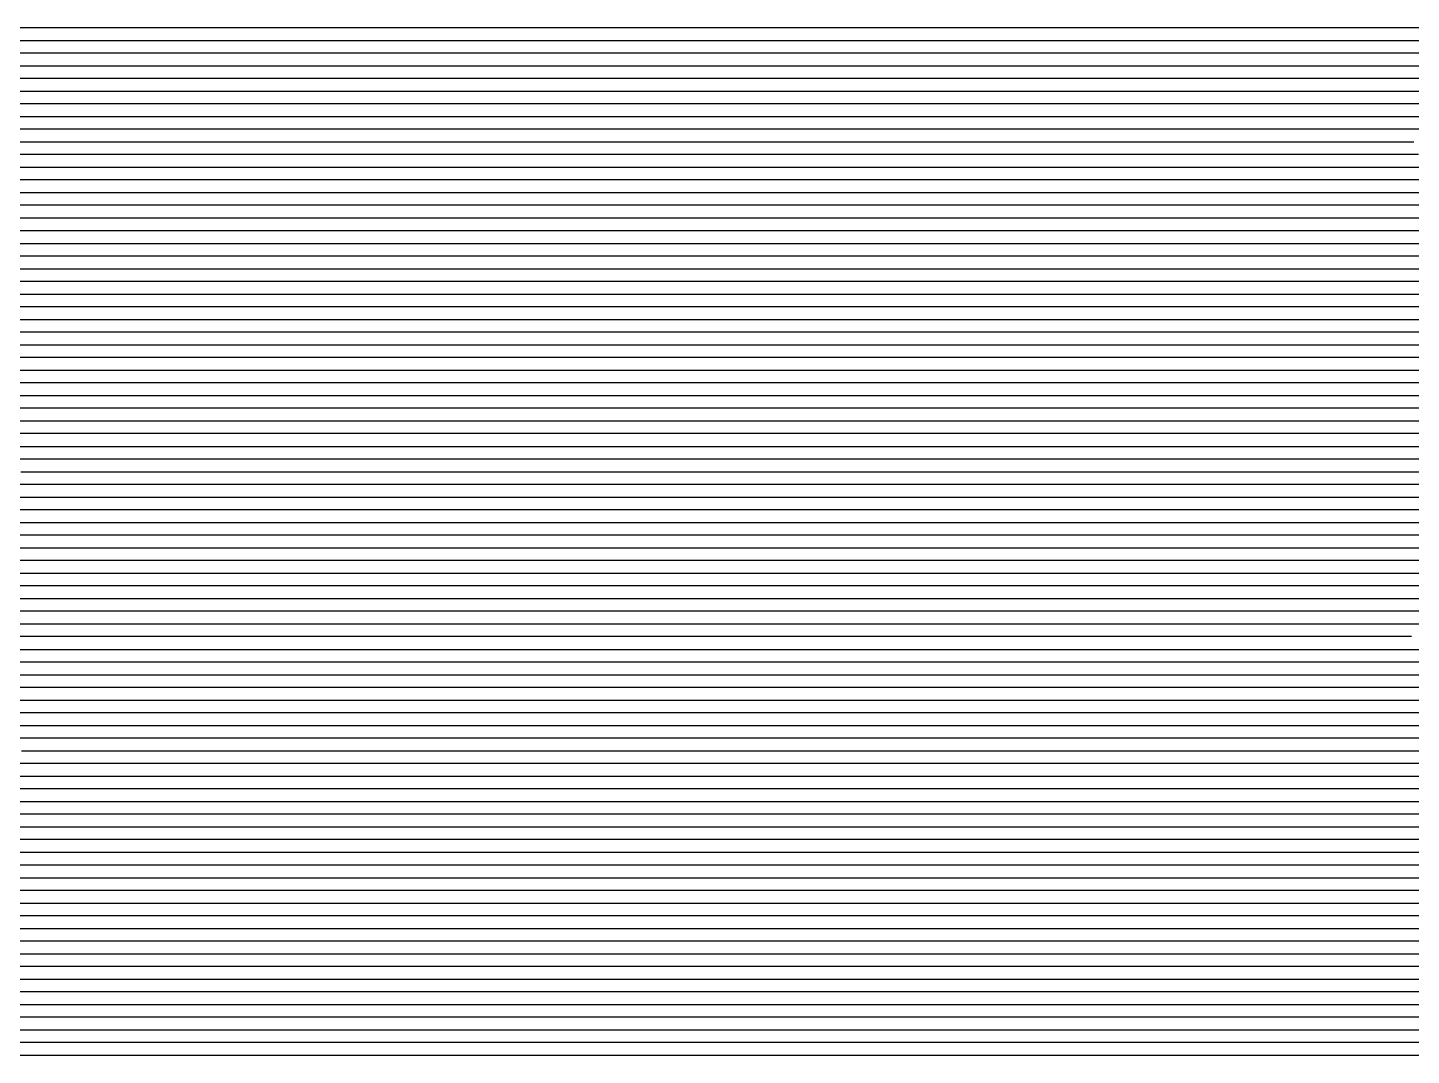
# Model space of a CAD drawing. Header units: metres. Extents: x -6.9 to 6.9, y -7 to 7.
# Drawn here: x -4.05 to -2.959, y 4.32 to 5.13 of the extents above; entities that cross this region are included whole.
import ezdxf

# ---------------------------------------------------------------- set-up
doc = ezdxf.new("R2010")
doc.units = ezdxf.units.M

msp = doc.modelspace()

# ---------------------------------------------------------------- linework, layer by layer
for p, q in [((-3.874236, 5.129597, -1.026578), (-4.446211, 5.129597, -1.117828)), ((-3.792062, 5.129597, -1.013141), (-3.874236, 5.129597, -1.026578)), ((-3.38607, 5.129597, -0.948023), (-3.792062, 5.129597, -1.013141)), ((-3.26884, 5.129597, -0.928724), (-3.38607, 5.129597, -0.948023)), ((-2.988382, 5.129597, -0.883428), (-3.26884, 5.129597, -0.928724)), ((-2.735125, 5.129597, -0.841392), (-2.988382, 5.129597, -0.883428)), ((-4.435039, 5.119597, -1.115599), (-3.867658, 5.119597, -1.025081)), ((-3.867658, 5.119597, -1.025081), (-3.783518, 5.119597, -1.011323)), ((-3.783518, 5.119597, -1.011323), (-3.381243, 5.119597, -0.946802)), ((-3.381243, 5.119597, -0.946802), (-3.26238, 5.119597, -0.927234)), ((-3.26238, 5.119597, -0.927234), (-2.984877, 5.119597, -0.882415)), ((-2.984877, 5.119597, -0.882415), (-2.729, 5.119597, -0.839944)), ((-3.86108, 5.109597, -1.023585), (-4.423867, 5.109597, -1.11337)), ((-3.774973, 5.109597, -1.009505), (-3.86108, 5.109597, -1.023585)), ((-3.376417, 5.109597, -0.94558), (-3.774973, 5.109597, -1.009505)), ((-3.255921, 5.109597, -0.925744), (-3.376417, 5.109597, -0.94558)), ((-2.981373, 5.109597, -0.881402), (-3.255921, 5.109597, -0.925744)), ((-2.722874, 5.109597, -0.838497), (-2.981373, 5.109597, -0.881402)), ((-4.412695, 5.099597, -1.111141), (-3.854501, 5.099597, -1.022089)), ((-3.854501, 5.099597, -1.022089), (-3.766428, 5.099597, -1.007688)), ((-3.766428, 5.099597, -1.007688), (-3.37159, 5.099597, -0.944359)), ((-3.37159, 5.099597, -0.944359), (-3.249461, 5.099597, -0.924254)), ((-3.249461, 5.099597, -0.924254), (-2.977868, 5.099597, -0.880389)), ((-2.977868, 5.099597, -0.880389), (-2.716749, 5.099597, -0.837049)), ((-3.847923, 5.089597, -1.020593), (-4.401523, 5.089597, -1.108912)), ((-3.757883, 5.089597, -1.00587), (-3.847923, 5.089597, -1.020593)), ((-3.366764, 5.089597, -0.943138), (-3.757883, 5.089597, -1.00587)), ((-3.243002, 5.089597, -0.922764), (-3.366764, 5.089597, -0.943138)), ((-2.974363, 5.089597, -0.879376), (-3.243002, 5.089597, -0.922764)), ((-2.710624, 5.089597, -0.835601), (-2.974363, 5.089597, -0.879376)), ((-4.390351, 5.079597, -1.106683), (-3.841344, 5.079597, -1.019097)), ((-3.841344, 5.079597, -1.019097), (-3.749339, 5.079597, -1.004052)), ((-3.749339, 5.079597, -1.004052), (-3.361937, 5.079597, -0.941916)), ((-3.361937, 5.079597, -0.941916), (-3.236543, 5.079597, -0.921273)), ((-3.236543, 5.079597, -0.921273), (-2.970858, 5.079597, -0.878363)), ((-2.970858, 5.079597, -0.878363), (-2.704499, 5.079597, -0.834153)), ((-3.834766, 5.069597, -1.017601), (-4.379178, 5.069597, -1.104454)), ((-3.740794, 5.069597, -1.002235), (-3.834766, 5.069597, -1.017601)), ((-3.357111, 5.069597, -0.940695), (-3.740794, 5.069597, -1.002235)), ((-3.230083, 5.069597, -0.919783), (-3.357111, 5.069597, -0.940695)), ((-2.967354, 5.069597, -0.87735), (-3.230083, 5.069597, -0.919783)), ((-2.698374, 5.069597, -0.832705), (-2.967354, 5.069597, -0.87735)), ((-4.368006, 5.059597, -1.102225), (-3.828188, 5.059597, -1.016104)), ((-3.828188, 5.059597, -1.016104), (-3.732249, 5.059597, -1.000417)), ((-3.732249, 5.059597, -1.000417), (-3.352284, 5.059597, -0.939474)), ((-3.352284, 5.059597, -0.939474), (-3.223624, 5.059597, -0.918293)), ((-3.223624, 5.059597, -0.918293), (-2.963849, 5.059597, -0.876337)), ((-2.963849, 5.059597, -0.876337), (-2.692249, 5.059597, -0.831257)), ((-3.821609, 5.049597, -1.014608), (-4.356834, 5.049597, -1.099996)), ((-3.723704, 5.049597, -0.998599), (-3.821609, 5.049597, -1.014608)), ((-3.347458, 5.049597, -0.938252), (-3.723704, 5.049597, -0.998599)), ((-3.217164, 5.049597, -0.916803), (-3.347458, 5.049597, -0.938252)), ((-2.960344, 5.049597, -0.875324), (-3.217164, 5.049597, -0.916803)), ((-2.686124, 5.049597, -0.829809), (-2.960344, 5.049597, -0.875324)), ((-4.345662, 5.039597, -1.097767), (-3.815031, 5.039597, -1.013112)), ((-3.808453, 5.029597, -1.011616), (-4.33449, 5.029597, -1.095538)), ((-3.815031, 5.039597, -1.013112), (-3.715159, 5.039597, -0.996781)), ((-3.706615, 5.029597, -0.994964), (-3.808453, 5.029597, -1.011616)), ((-3.715159, 5.039597, -0.996781), (-3.342631, 5.039597, -0.937031)), ((-3.337805, 5.029597, -0.93581), (-3.706615, 5.029597, -0.994964)), ((-3.342631, 5.039597, -0.937031), (-3.210705, 5.039597, -0.915313)), ((-3.204245, 5.029597, -0.913823), (-3.337805, 5.029597, -0.93581)), ((-3.210705, 5.039597, -0.915313), (-2.956839, 5.039597, -0.874311)), ((-2.953334, 5.029597, -0.873298), (-3.204245, 5.029597, -0.913823)), ((-4.323318, 5.019597, -1.093309), (-3.801874, 5.019597, -1.01012)), ((-3.801874, 5.019597, -1.01012), (-3.69807, 5.019597, -0.993146)), ((-3.69807, 5.019597, -0.993146), (-3.332979, 5.019597, -0.934588)), ((-3.332979, 5.019597, -0.934588), (-3.197786, 5.019597, -0.912332)), ((-3.197786, 5.019597, -0.912332), (-2.94983, 5.019597, -0.872286)), ((-3.795296, 5.009597, -1.008624), (-4.312145, 5.009597, -1.09108)), ((-3.689525, 5.009597, -0.991328), (-3.795296, 5.009597, -1.008624)), ((-3.328152, 5.009597, -0.933367), (-3.689525, 5.009597, -0.991328)), ((-3.191326, 5.009597, -0.910842), (-3.328152, 5.009597, -0.933367)), ((-2.946325, 5.009597, -0.871273), (-3.191326, 5.009597, -0.910842)), ((-4.300973, 4.999597, -1.088851), (-3.788718, 4.999597, -1.007127)), ((-3.788718, 4.999597, -1.007127), (-3.68098, 4.999597, -0.989511)), ((-3.68098, 4.999597, -0.989511), (-3.323326, 4.999597, -0.932146)), ((-3.323326, 4.999597, -0.932146), (-3.184867, 4.999597, -0.909352)), ((-3.184867, 4.999597, -0.909352), (-2.94282, 4.999597, -0.87026)), ((-3.782139, 4.989597, -1.005631), (-4.289801, 4.989597, -1.086622)), ((-3.672436, 4.989597, -0.987693), (-3.782139, 4.989597, -1.005631)), ((-3.318499, 4.989597, -0.930924), (-3.672436, 4.989597, -0.987693)), ((-3.178408, 4.989597, -0.907862), (-3.318499, 4.989597, -0.930924)), ((-2.939315, 4.989597, -0.869247), (-3.178408, 4.989597, -0.907862)), ((-4.278629, 4.979597, -1.084393), (-3.775561, 4.979597, -1.004135)), ((-3.775561, 4.979597, -1.004135), (-3.663891, 4.979597, -0.985875)), ((-3.663891, 4.979597, -0.985875), (-3.313673, 4.979597, -0.929703)), ((-3.313673, 4.979597, -0.929703), (-3.171948, 4.979597, -0.906372)), ((-3.171948, 4.979597, -0.906372), (-2.935811, 4.979597, -0.868234)), ((-3.768983, 4.969597, -1.002639), (-4.267457, 4.969597, -1.082164)), ((-3.655346, 4.969597, -0.984058), (-3.768983, 4.969597, -1.002639)), ((-3.308846, 4.969597, -0.928482), (-3.655346, 4.969597, -0.984058)), ((-3.165489, 4.969597, -0.904882), (-3.308846, 4.969597, -0.928482)), ((-2.932306, 4.969597, -0.867221), (-3.165489, 4.969597, -0.904882)), ((-4.256285, 4.959597, -1.079935), (-3.762404, 4.959597, -1.001143)), ((-3.762404, 4.959597, -1.001143), (-3.646801, 4.959597, -0.98224)), ((-3.646801, 4.959597, -0.98224), (-3.30402, 4.959597, -0.927261)), ((-3.30402, 4.959597, -0.927261), (-3.159029, 4.959597, -0.903392)), ((-3.159029, 4.959597, -0.903392), (-2.928801, 4.959597, -0.866208)), ((-3.755826, 4.949597, -0.999647), (-4.245113, 4.949597, -1.077706)), ((-3.638256, 4.949597, -0.980422), (-3.755826, 4.949597, -0.999647)), ((-3.299193, 4.949597, -0.926039), (-3.638256, 4.949597, -0.980422)), ((-3.15257, 4.949597, -0.901901), (-3.299193, 4.949597, -0.926039)), ((-2.925296, 4.949597, -0.865195), (-3.15257, 4.949597, -0.901901)), ((-4.23394, 4.939597, -1.075477), (-3.749248, 4.939597, -0.99815)), ((-3.749248, 4.939597, -0.99815), (-3.629712, 4.939597, -0.978604)), ((-3.629712, 4.939597, -0.978604), (-3.294367, 4.939597, -0.924818)), ((-3.294367, 4.939597, -0.924818), (-3.14611, 4.939597, -0.900411)), ((-3.14611, 4.939597, -0.900411), (-2.921792, 4.939597, -0.864182)), ((-3.742669, 4.929597, -0.996654), (-4.222768, 4.929597, -1.073248)), ((-3.621167, 4.929597, -0.976787), (-3.742669, 4.929597, -0.996654)), ((-3.28954, 4.929597, -0.923597), (-3.621167, 4.929597, -0.976787)), ((-3.139651, 4.929597, -0.898921), (-3.28954, 4.929597, -0.923597)), ((-2.918287, 4.929597, -0.863169), (-3.139651, 4.929597, -0.898921)), ((-4.211596, 4.919597, -1.071019), (-3.736091, 4.919597, -0.995158)), ((-3.729512, 4.909597, -0.993662), (-4.200424, 4.909597, -1.068789)), ((-3.736091, 4.919597, -0.995158), (-3.612622, 4.919597, -0.974969)), ((-3.604077, 4.909597, -0.973151), (-3.729512, 4.909597, -0.993662)), ((-3.612622, 4.919597, -0.974969), (-3.284714, 4.919597, -0.922375)), ((-3.279887, 4.909597, -0.921154), (-3.604077, 4.909597, -0.973151)), ((-3.284714, 4.919597, -0.922375), (-3.133191, 4.919597, -0.897431)), ((-3.126732, 4.909597, -0.895941), (-3.279887, 4.909597, -0.921154)), ((-3.133191, 4.919597, -0.897431), (-2.914782, 4.919597, -0.862156)), ((-2.911277, 4.909597, -0.861143), (-3.126732, 4.909597, -0.895941)), ((-4.189252, 4.899597, -1.06656), (-3.722934, 4.899597, -0.992166)), ((-3.722934, 4.899597, -0.992166), (-3.595533, 4.899597, -0.971334)), ((-3.595533, 4.899597, -0.971334), (-3.275061, 4.899597, -0.919933)), ((-3.275061, 4.899597, -0.919933), (-3.120273, 4.899597, -0.894451)), ((-3.120273, 4.899597, -0.894451), (-2.907773, 4.899597, -0.86013)), ((-3.716356, 4.889597, -0.99067), (-4.17808, 4.889597, -1.064331)), ((-3.586988, 4.889597, -0.969516), (-3.716356, 4.889597, -0.99067)), ((-3.270235, 4.889597, -0.918711), (-3.586988, 4.889597, -0.969516)), ((-3.113813, 4.889597, -0.892961), (-3.270235, 4.889597, -0.918711)), ((-2.904268, 4.889597, -0.859117), (-3.113813, 4.889597, -0.892961)), ((-4.166907, 4.879597, -1.062102), (-3.709777, 4.879597, -0.989173)), ((-3.709777, 4.879597, -0.989173), (-3.578443, 4.879597, -0.967698)), ((-3.578443, 4.879597, -0.967698), (-3.265408, 4.879597, -0.91749)), ((-3.265408, 4.879597, -0.91749), (-3.107354, 4.879597, -0.89147)), ((-3.107354, 4.879597, -0.89147), (-2.900763, 4.879597, -0.858104)), ((-3.703199, 4.869597, -0.987677), (-4.155735, 4.869597, -1.059873)), ((-3.569898, 4.869597, -0.96588), (-3.703199, 4.869597, -0.987677)), ((-3.260582, 4.869597, -0.916269), (-3.569898, 4.869597, -0.96588)), ((-3.100894, 4.869597, -0.88998), (-3.260582, 4.869597, -0.916269)), ((-2.897258, 4.869597, -0.857091), (-3.100894, 4.869597, -0.88998)), ((-4.144563, 4.859597, -1.057644), (-3.696621, 4.859597, -0.986181)), ((-3.696621, 4.859597, -0.986181), (-3.561353, 4.859597, -0.964063)), ((-3.561353, 4.859597, -0.964063), (-3.255755, 4.859597, -0.915047)), ((-3.255755, 4.859597, -0.915047), (-3.094435, 4.859597, -0.88849)), ((-3.094435, 4.859597, -0.88849), (-2.893754, 4.859597, -0.856078)), ((-3.690042, 4.849597, -0.984685), (-4.133391, 4.849597, -1.055415)), ((-3.552809, 4.849597, -0.962245), (-3.690042, 4.849597, -0.984685)), ((-3.250929, 4.849597, -0.913826), (-3.552809, 4.849597, -0.962245)), ((-3.087975, 4.849597, -0.887), (-3.250929, 4.849597, -0.913826)), ((-2.890249, 4.849597, -0.855066), (-3.087975, 4.849597, -0.887)), ((-4.122219, 4.839597, -1.053186), (-3.683464, 4.839597, -0.983189)), ((-3.683464, 4.839597, -0.983189), (-3.544264, 4.839597, -0.960427)), ((-3.544264, 4.839597, -0.960427), (-3.246102, 4.839597, -0.912605)), ((-3.246102, 4.839597, -0.912605), (-3.081516, 4.839597, -0.88551)), ((-3.081516, 4.839597, -0.88551), (-2.886744, 4.839597, -0.854053)), ((-3.676886, 4.829597, -0.981693), (-4.111047, 4.829597, -1.050957)), ((-3.535719, 4.829597, -0.95861), (-3.676886, 4.829597, -0.981693)), ((-3.241276, 4.829597, -0.911383), (-3.535719, 4.829597, -0.95861)), ((-3.075057, 4.829597, -0.88402), (-3.241276, 4.829597, -0.911383)), ((-2.883239, 4.829597, -0.85304), (-3.075057, 4.829597, -0.88402)), ((-4.099875, 4.819597, -1.048728), (-3.670307, 4.819597, -0.980196)), ((-3.670307, 4.819597, -0.980196), (-3.527174, 4.819597, -0.956792)), ((-3.527174, 4.819597, -0.956792), (-3.236449, 4.819597, -0.910162)), ((-3.236449, 4.819597, -0.910162), (-3.068597, 4.819597, -0.88253)), ((-3.068597, 4.819597, -0.88253), (-2.879735, 4.819597, -0.852027)), ((-3.663729, 4.809597, -0.9787), (-4.088702, 4.809597, -1.046499)), ((-3.51863, 4.809597, -0.954974), (-3.663729, 4.809597, -0.9787)), ((-3.231623, 4.809597, -0.908941), (-3.51863, 4.809597, -0.954974)), ((-3.062138, 4.809597, -0.881039), (-3.231623, 4.809597, -0.908941)), ((-2.87623, 4.809597, -0.851014), (-3.062138, 4.809597, -0.881039)), ((-4.07753, 4.799597, -1.04427), (-3.657151, 4.799597, -0.977204)), ((-3.650572, 4.789597, -0.975708), (-4.066358, 4.789597, -1.042041)), ((-3.657151, 4.799597, -0.977204), (-3.510085, 4.799597, -0.953157)), ((-3.50154, 4.789597, -0.951339), (-3.650572, 4.789597, -0.975708)), ((-3.510085, 4.799597, -0.953157), (-3.226796, 4.799597, -0.907719)), ((-3.22197, 4.789597, -0.906498), (-3.50154, 4.789597, -0.951339)), ((-3.226796, 4.799597, -0.907719), (-3.055678, 4.799597, -0.879549)), ((-3.049219, 4.789597, -0.878059), (-3.22197, 4.789597, -0.906498)), ((-3.055678, 4.799597, -0.879549), (-2.872725, 4.799597, -0.850001)), ((-2.86922, 4.789597, -0.848988), (-3.049219, 4.789597, -0.878059)), ((-4.055186, 4.779597, -1.039812), (-3.643994, 4.779597, -0.974212)), ((-3.643994, 4.779597, -0.974212), (-3.492995, 4.779597, -0.949521)), ((-3.492995, 4.779597, -0.949521), (-3.217143, 4.779597, -0.905277)), ((-3.217143, 4.779597, -0.905277), (-3.042759, 4.779597, -0.876569)), ((-3.042759, 4.779597, -0.876569), (-2.865716, 4.779597, -0.847975)), ((-4.044014, 4.769597, -1.037583), (-4.210811, 4.769597, -1.064642)), ((-3.637416, 4.769597, -0.972716), (-4.044014, 4.769597, -1.037583)), ((-3.48445, 4.769597, -0.947703), (-3.637416, 4.769597, -0.972716)), ((-3.212317, 4.769597, -0.904056), (-3.48445, 4.769597, -0.947703)), ((-3.0363, 4.769597, -0.875079), (-3.212317, 4.769597, -0.904056)), ((-2.862211, 4.769597, -0.846962), (-3.0363, 4.769597, -0.875079)), ((-4.203374, 4.759597, -1.063019), (-4.032842, 4.759597, -1.035354)), ((-4.032842, 4.759597, -1.035354), (-3.630837, 4.759597, -0.97122)), ((-3.630837, 4.759597, -0.97122), (-3.475906, 4.759597, -0.945886)), ((-3.475906, 4.759597, -0.945886), (-3.207491, 4.759597, -0.902834)), ((-3.207491, 4.759597, -0.902834), (-3.02984, 4.759597, -0.873589)), ((-3.02984, 4.759597, -0.873589), (-2.858706, 4.759597, -0.845949)), ((-4.021669, 4.749597, -1.033125), (-4.195938, 4.749597, -1.061395)), ((-3.624259, 4.749597, -0.969723), (-4.021669, 4.749597, -1.033125)), ((-3.467361, 4.749597, -0.944068), (-3.624259, 4.749597, -0.969723)), ((-3.202664, 4.749597, -0.901613), (-3.467361, 4.749597, -0.944068)), ((-3.023381, 4.749597, -0.872099), (-3.202664, 4.749597, -0.901613)), ((-2.855201, 4.749597, -0.844936), (-3.023381, 4.749597, -0.872099)), ((-4.188501, 4.739597, -1.059772), (-4.010497, 4.739597, -1.030896)), ((-4.010497, 4.739597, -1.030896), (-3.61768, 4.739597, -0.968227)), ((-3.61768, 4.739597, -0.968227), (-3.458816, 4.739597, -0.94225)), ((-3.458816, 4.739597, -0.94225), (-3.197838, 4.739597, -0.900392)), ((-3.197838, 4.739597, -0.900392), (-3.016922, 4.739597, -0.870608)), ((-3.016922, 4.739597, -0.870608), (-2.851697, 4.739597, -0.843923)), ((-3.999325, 4.729597, -1.028667), (-4.181064, 4.729597, -1.058149)), ((-3.611102, 4.729597, -0.966731), (-3.999325, 4.729597, -1.028667)), ((-3.450271, 4.729597, -0.940433), (-3.611102, 4.729597, -0.966731)), ((-3.193011, 4.729597, -0.89917), (-3.450271, 4.729597, -0.940433)), ((-3.010462, 4.729597, -0.869118), (-3.193011, 4.729597, -0.89917)), ((-2.848192, 4.729597, -0.84291), (-3.010462, 4.729597, -0.869118)), ((-4.173627, 4.719597, -1.056526), (-3.988153, 4.719597, -1.026438)), ((-3.988153, 4.719597, -1.026438), (-3.604524, 4.719597, -0.965235)), ((-3.604524, 4.719597, -0.965235), (-3.441727, 4.719597, -0.938615)), ((-3.441727, 4.719597, -0.938615), (-3.188185, 4.719597, -0.897949)), ((-3.188185, 4.719597, -0.897949), (-3.004003, 4.719597, -0.867628)), ((-3.004003, 4.719597, -0.867628), (-2.844687, 4.719597, -0.841897)), ((-3.976981, 4.709597, -1.024209), (-4.16619, 4.709597, -1.054903)), ((-3.597945, 4.709597, -0.963739), (-3.976981, 4.709597, -1.024209)), ((-3.433182, 4.709597, -0.936797), (-3.597945, 4.709597, -0.963739)), ((-3.183358, 4.709597, -0.896728), (-3.433182, 4.709597, -0.936797)), ((-2.997543, 4.709597, -0.866138), (-3.183358, 4.709597, -0.896728)), ((-2.841182, 4.709597, -0.840884), (-2.997543, 4.709597, -0.866138)), ((-4.158753, 4.699597, -1.05328), (-3.965809, 4.699597, -1.02198)), ((-3.965809, 4.699597, -1.02198), (-3.591367, 4.699597, -0.962243)), ((-3.591367, 4.699597, -0.962243), (-3.424637, 4.699597, -0.93498)), ((-3.424637, 4.699597, -0.93498), (-3.178532, 4.699597, -0.895506)), ((-3.178532, 4.699597, -0.895506), (-2.991084, 4.699597, -0.864648)), ((-2.991084, 4.699597, -0.864648), (-2.837678, 4.699597, -0.839871)), ((-3.954637, 4.689597, -1.019751), (-4.151316, 4.689597, -1.051657)), ((-3.584789, 4.689597, -0.960746), (-3.954637, 4.689597, -1.019751)), ((-3.416092, 4.689597, -0.933162), (-3.584789, 4.689597, -0.960746)), ((-3.173705, 4.689597, -0.894285), (-3.416092, 4.689597, -0.933162)), ((-2.984624, 4.689597, -0.863158), (-3.173705, 4.689597, -0.894285)), ((-2.834173, 4.689597, -0.838859), (-2.984624, 4.689597, -0.863158)), ((-4.143879, 4.679597, -1.050034), (-3.943464, 4.679597, -1.017522)), ((-3.932292, 4.669597, -1.015292), (-4.136442, 4.669597, -1.048411)), ((-3.943464, 4.679597, -1.017522), (-3.57821, 4.679597, -0.95925)), ((-3.571632, 4.669597, -0.957754), (-3.932292, 4.669597, -1.015292)), ((-3.57821, 4.679597, -0.95925), (-3.407547, 4.679597, -0.931344)), ((-3.399003, 4.669597, -0.929526), (-3.571632, 4.669597, -0.957754)), ((-3.407547, 4.679597, -0.931344), (-3.168879, 4.679597, -0.893064)), ((-3.164052, 4.669597, -0.891842), (-3.399003, 4.669597, -0.929526)), ((-3.168879, 4.679597, -0.893064), (-2.978165, 4.679597, -0.861668)), ((-2.971705, 4.669597, -0.860177), (-3.164052, 4.669597, -0.891842)), ((-2.978165, 4.679597, -0.861668), (-2.830668, 4.679597, -0.837846)), ((-2.827163, 4.669597, -0.836833), (-2.971705, 4.669597, -0.860177)), ((-4.129006, 4.659597, -1.046788), (-3.92112, 4.659597, -1.013063)), ((-3.92112, 4.659597, -1.013063), (-3.565054, 4.659597, -0.956258)), ((-3.565054, 4.659597, -0.956258), (-3.390458, 4.659597, -0.927709)), ((-3.390458, 4.659597, -0.927709), (-3.159226, 4.659597, -0.890621)), ((-3.159226, 4.659597, -0.890621), (-2.965246, 4.659597, -0.858687)), ((-2.965246, 4.659597, -0.858687), (-2.823659, 4.659597, -0.83582)), ((-3.909948, 4.649597, -1.010834), (-4.121569, 4.649597, -1.045165)), ((-3.558475, 4.649597, -0.954762), (-3.909948, 4.649597, -1.010834)), ((-3.381913, 4.649597, -0.925891), (-3.558475, 4.649597, -0.954762)), ((-3.154399, 4.649597, -0.8894), (-3.381913, 4.649597, -0.925891)), ((-2.958787, 4.649597, -0.857197), (-3.154399, 4.649597, -0.8894)), ((-4.114132, 4.639597, -1.043541), (-3.898776, 4.639597, -1.008605)), ((-3.898776, 4.639597, -1.008605), (-3.551897, 4.639597, -0.953266)), ((-3.551897, 4.639597, -0.953266), (-3.373368, 4.639597, -0.924073)), ((-3.373368, 4.639597, -0.924073), (-3.149573, 4.639597, -0.888178)), ((-3.149573, 4.639597, -0.888178), (-2.952327, 4.639597, -0.855707)), ((-3.887604, 4.629597, -1.006376), (-4.106695, 4.629597, -1.041918)), ((-3.545319, 4.629597, -0.951769), (-3.887604, 4.629597, -1.006376)), ((-3.364824, 4.629597, -0.922256), (-3.545319, 4.629597, -0.951769)), ((-3.144747, 4.629597, -0.886957), (-3.364824, 4.629597, -0.922256)), ((-2.945868, 4.629597, -0.854217), (-3.144747, 4.629597, -0.886957)), ((-4.099258, 4.619597, -1.040295), (-3.876431, 4.619597, -1.004147)), ((-3.876431, 4.619597, -1.004147), (-3.53874, 4.619597, -0.950273)), ((-3.53874, 4.619597, -0.950273), (-3.356279, 4.619597, -0.920438)), ((-3.356279, 4.619597, -0.920438), (-3.13992, 4.619597, -0.885736)), ((-3.13992, 4.619597, -0.885736), (-2.939408, 4.619597, -0.852727)), ((-3.865259, 4.609597, -1.001918), (-4.091821, 4.609597, -1.038672)), ((-3.532162, 4.609597, -0.948777), (-3.865259, 4.609597, -1.001918)), ((-3.347734, 4.609597, -0.91862), (-3.532162, 4.609597, -0.948777)), ((-3.135094, 4.609597, -0.884514), (-3.347734, 4.609597, -0.91862)), ((-2.932949, 4.609597, -0.851237), (-3.135094, 4.609597, -0.884514)), ((-4.084384, 4.599597, -1.037049), (-3.854087, 4.599597, -0.999689)), ((-3.854087, 4.599597, -0.999689), (-3.525584, 4.599597, -0.947281)), ((-3.525584, 4.599597, -0.947281), (-3.339189, 4.599597, -0.916802)), ((-3.339189, 4.599597, -0.916802), (-3.130267, 4.599597, -0.883293)), ((-3.130267, 4.599597, -0.883293), (-2.926489, 4.599597, -0.849746)), ((-3.842915, 4.589597, -0.99746), (-4.076947, 4.589597, -1.035426)), ((-3.519005, 4.589597, -0.945785), (-3.842915, 4.589597, -0.99746)), ((-3.330645, 4.589597, -0.914985), (-3.519005, 4.589597, -0.945785)), ((-3.125441, 4.589597, -0.882072), (-3.330645, 4.589597, -0.914985)), ((-2.92003, 4.589597, -0.848256), (-3.125441, 4.589597, -0.882072)), ((-4.069511, 4.579597, -1.033803), (-3.831743, 4.579597, -0.995231)), ((-3.831743, 4.579597, -0.995231), (-3.512427, 4.579597, -0.944289)), ((-3.512427, 4.579597, -0.944289), (-3.3221, 4.579597, -0.913167)), ((-3.3221, 4.579597, -0.913167), (-3.120614, 4.579597, -0.88085)), ((-3.120614, 4.579597, -0.88085), (-2.91357, 4.579597, -0.846766)), ((-3.820571, 4.569597, -0.993002), (-4.062074, 4.569597, -1.03218)), ((-3.505849, 4.569597, -0.942792), (-3.820571, 4.569597, -0.993002)), ((-3.313555, 4.569597, -0.911349), (-3.505849, 4.569597, -0.942792)), ((-3.115788, 4.569597, -0.879629), (-3.313555, 4.569597, -0.911349)), ((-2.907111, 4.569597, -0.845276), (-3.115788, 4.569597, -0.879629)), ((-4.0472, 4.549597, -1.028934), (-4.539527, 4.549597, -1.107)), ((-4.054637, 4.559597, -1.030557), (-3.809399, 4.559597, -0.990773)), ((-3.798226, 4.549597, -0.988544), (-4.0472, 4.549597, -1.028934)), ((-3.809399, 4.559597, -0.990773), (-3.49927, 4.559597, -0.941296)), ((-3.492692, 4.549597, -0.9398), (-3.798226, 4.549597, -0.988544)), ((-3.49927, 4.559597, -0.941296), (-3.30501, 4.559597, -0.909532)), ((-3.296465, 4.549597, -0.907714), (-3.492692, 4.549597, -0.9398)), ((-3.30501, 4.559597, -0.909532), (-3.110961, 4.559597, -0.878408)), ((-3.106135, 4.549597, -0.877187), (-3.296465, 4.549597, -0.907714)), ((-3.110961, 4.559597, -0.878408), (-2.900652, 4.559597, -0.843786)), ((-2.894192, 4.549597, -0.842296), (-3.106135, 4.549597, -0.877187)), ((-4.526809, 4.539597, -1.104539), (-4.039763, 4.539597, -1.027311)), ((-4.039763, 4.539597, -1.027311), (-3.787054, 4.539597, -0.986315)), ((-3.787054, 4.539597, -0.986315), (-3.486113, 4.539597, -0.938304)), ((-3.486113, 4.539597, -0.938304), (-3.287921, 4.539597, -0.905896)), ((-3.287921, 4.539597, -0.905896), (-3.101308, 4.539597, -0.875965)), ((-3.101308, 4.539597, -0.875965), (-2.887733, 4.539597, -0.840805)), ((-4.032326, 4.529597, -1.025688), (-4.51409, 4.529597, -1.102079)), ((-3.775882, 4.529597, -0.984086), (-4.032326, 4.529597, -1.025688)), ((-3.479535, 4.529597, -0.936808), (-3.775882, 4.529597, -0.984086)), ((-3.279376, 4.529597, -0.904079), (-3.479535, 4.529597, -0.936808)), ((-3.096482, 4.529597, -0.874744), (-3.279376, 4.529597, -0.904079)), ((-2.881273, 4.529597, -0.839315), (-3.096482, 4.529597, -0.874744)), ((-4.501371, 4.519597, -1.099618), (-4.024889, 4.519597, -1.024064)), ((-4.024889, 4.519597, -1.024064), (-3.76471, 4.519597, -0.981857)), ((-3.76471, 4.519597, -0.981857), (-3.472957, 4.519597, -0.935312)), ((-3.472957, 4.519597, -0.935312), (-3.270831, 4.519597, -0.902261)), ((-3.270831, 4.519597, -0.902261), (-3.091655, 4.519597, -0.873523)), ((-3.091655, 4.519597, -0.873523), (-2.874814, 4.519597, -0.837825)), ((-4.017452, 4.509597, -1.022441), (-4.488653, 4.509597, -1.097157)), ((-3.753538, 4.509597, -0.979628), (-4.017452, 4.509597, -1.022441)), ((-3.466378, 4.509597, -0.933815), (-3.753538, 4.509597, -0.979628)), ((-3.262286, 4.509597, -0.900443), (-3.466378, 4.509597, -0.933815)), ((-3.086829, 4.509597, -0.872301), (-3.262286, 4.509597, -0.900443)), ((-2.868354, 4.509597, -0.836335), (-3.086829, 4.509597, -0.872301)), ((-4.475934, 4.499597, -1.094697), (-4.010015, 4.499597, -1.020818)), ((-4.010015, 4.499597, -1.020818), (-3.742366, 4.499597, -0.977399)), ((-3.742366, 4.499597, -0.977399), (-3.4598, 4.499597, -0.932319)), ((-3.4598, 4.499597, -0.932319), (-3.253742, 4.499597, -0.898625)), ((-3.253742, 4.499597, -0.898625), (-3.082003, 4.499597, -0.87108)), ((-3.082003, 4.499597, -0.87108), (-2.861895, 4.499597, -0.834845)), ((-4.002579, 4.489597, -1.019195), (-4.463215, 4.489597, -1.092236)), ((-3.731193, 4.489597, -0.97517), (-4.002579, 4.489597, -1.019195)), ((-3.453222, 4.489597, -0.930823), (-3.731193, 4.489597, -0.97517)), ((-3.245197, 4.489597, -0.896808), (-3.453222, 4.489597, -0.930823)), ((-3.077176, 4.489597, -0.869859), (-3.245197, 4.489597, -0.896808)), ((-2.855435, 4.489597, -0.833355), (-3.077176, 4.489597, -0.869859)), ((-4.450497, 4.479597, -1.089776), (-3.995142, 4.479597, -1.017572)), ((-3.995142, 4.479597, -1.017572), (-3.720021, 4.479597, -0.972941)), ((-3.720021, 4.479597, -0.972941), (-3.446643, 4.479597, -0.929327)), ((-3.446643, 4.479597, -0.929327), (-3.236652, 4.479597, -0.89499)), ((-3.236652, 4.479597, -0.89499), (-3.07235, 4.479597, -0.868637)), ((-3.07235, 4.479597, -0.868637), (-2.848976, 4.479597, -0.831865)), ((-3.987705, 4.469597, -1.015949), (-4.437778, 4.469597, -1.087315)), ((-3.708849, 4.469597, -0.970712), (-3.987705, 4.469597, -1.015949)), ((-3.440065, 4.469597, -0.927831), (-3.708849, 4.469597, -0.970712)), ((-3.228107, 4.469597, -0.893172), (-3.440065, 4.469597, -0.927831)), ((-3.067523, 4.469597, -0.867416), (-3.228107, 4.469597, -0.893172)), ((-2.842517, 4.469597, -0.830374), (-3.067523, 4.469597, -0.867416)), ((-4.42506, 4.459597, -1.084854), (-3.980268, 4.459597, -1.014326)), ((-3.980268, 4.459597, -1.014326), (-3.697677, 4.459597, -0.968483)), ((-3.697677, 4.459597, -0.968483), (-3.433487, 4.459597, -0.926335)), ((-3.433487, 4.459597, -0.926335), (-3.219562, 4.459597, -0.891355)), ((-3.219562, 4.459597, -0.891355), (-3.062697, 4.459597, -0.866195)), ((-3.062697, 4.459597, -0.866195), (-2.836057, 4.459597, -0.828884)), ((-3.972831, 4.449597, -1.012703), (-4.412341, 4.449597, -1.082394)), ((-3.686505, 4.449597, -0.966254), (-3.972831, 4.449597, -1.012703)), ((-3.426908, 4.449597, -0.924838), (-3.686505, 4.449597, -0.966254)), ((-3.211018, 4.449597, -0.889537), (-3.426908, 4.449597, -0.924838)), ((-3.05787, 4.449597, -0.864973), (-3.211018, 4.449597, -0.889537)), ((-2.829598, 4.449597, -0.827394), (-3.05787, 4.449597, -0.864973)), ((-4.399622, 4.439597, -1.079933), (-3.965394, 4.439597, -1.01108)), ((-3.957957, 4.429597, -1.009457), (-4.386904, 4.429597, -1.077473)), ((-3.965394, 4.439597, -1.01108), (-3.675333, 4.439597, -0.964025)), ((-3.664161, 4.429597, -0.961796), (-3.957957, 4.429597, -1.009457)), ((-3.675333, 4.439597, -0.964025), (-3.42033, 4.439597, -0.923342)), ((-3.413752, 4.429597, -0.921846), (-3.664161, 4.429597, -0.961796)), ((-3.42033, 4.439597, -0.923342), (-3.202473, 4.439597, -0.887719)), ((-3.193928, 4.429597, -0.885902), (-3.413752, 4.429597, -0.921846)), ((-3.202473, 4.439597, -0.887719), (-3.053044, 4.439597, -0.863752)), ((-3.048217, 4.429597, -0.862531), (-3.193928, 4.429597, -0.885902)), ((-3.053044, 4.439597, -0.863752), (-2.823138, 4.439597, -0.825904)), ((-2.816679, 4.429597, -0.824414), (-3.048217, 4.429597, -0.862531)), ((-4.374185, 4.419597, -1.075012), (-3.95052, 4.419597, -1.007834)), ((-3.95052, 4.419597, -1.007834), (-3.652988, 4.419597, -0.959566)), ((-3.652988, 4.419597, -0.959566), (-3.407173, 4.419597, -0.92035)), ((-3.407173, 4.419597, -0.92035), (-3.185383, 4.419597, -0.884084)), ((-3.185383, 4.419597, -0.884084), (-3.043391, 4.419597, -0.861309)), ((-3.043391, 4.419597, -0.861309), (-2.810219, 4.419597, -0.822924)), ((-3.943083, 4.409597, -1.00621), (-4.361466, 4.409597, -1.072552)), ((-3.641816, 4.409597, -0.957337), (-3.943083, 4.409597, -1.00621)), ((-3.400595, 4.409597, -0.918854), (-3.641816, 4.409597, -0.957337)), ((-3.176839, 4.409597, -0.882266), (-3.400595, 4.409597, -0.918854)), ((-3.038564, 4.409597, -0.860088), (-3.176839, 4.409597, -0.882266)), ((-2.80376, 4.409597, -0.821434), (-3.038564, 4.409597, -0.860088)), ((-4.348748, 4.399597, -1.070091), (-3.935647, 4.399597, -1.004587)), ((-3.935647, 4.399597, -1.004587), (-3.630644, 4.399597, -0.955108)), ((-3.630644, 4.399597, -0.955108), (-3.394017, 4.399597, -0.917358)), ((-3.394017, 4.399597, -0.917358), (-3.168294, 4.399597, -0.880448)), ((-3.168294, 4.399597, -0.880448), (-3.033738, 4.399597, -0.858867)), ((-3.033738, 4.399597, -0.858867), (-2.7973, 4.399597, -0.819943)), ((-3.92821, 4.389597, -1.002964), (-4.336029, 4.389597, -1.06763)), ((-3.619472, 4.389597, -0.952879), (-3.92821, 4.389597, -1.002964)), ((-3.387438, 4.389597, -0.915862), (-3.619472, 4.389597, -0.952879)), ((-3.159749, 4.389597, -0.878631), (-3.387438, 4.389597, -0.915862)), ((-3.028911, 4.389597, -0.857645), (-3.159749, 4.389597, -0.878631)), ((-2.790841, 4.389597, -0.818453), (-3.028911, 4.389597, -0.857645)), ((-4.323311, 4.379597, -1.06517), (-3.920773, 4.379597, -1.001341)), ((-3.920773, 4.379597, -1.001341), (-3.6083, 4.379597, -0.95065)), ((-3.6083, 4.379597, -0.95065), (-3.38086, 4.379597, -0.914365)), ((-3.38086, 4.379597, -0.914365), (-3.151204, 4.379597, -0.876813)), ((-3.151204, 4.379597, -0.876813), (-3.024085, 4.379597, -0.856424)), ((-3.024085, 4.379597, -0.856424), (-2.784382, 4.379597, -0.816963)), ((-3.913336, 4.369597, -0.999718), (-4.310592, 4.369597, -1.062709)), ((-3.597128, 4.369597, -0.948421), (-3.913336, 4.369597, -0.999718)), ((-3.374281, 4.369597, -0.912869), (-3.597128, 4.369597, -0.948421)), ((-3.142659, 4.369597, -0.874995), (-3.374281, 4.369597, -0.912869)), ((-3.019259, 4.369597, -0.855203), (-3.142659, 4.369597, -0.874995)), ((-2.777922, 4.369597, -0.815473), (-3.019259, 4.369597, -0.855203)), ((-4.297873, 4.359597, -1.060249), (-3.905899, 4.359597, -0.998095)), ((-3.905899, 4.359597, -0.998095), (-3.585956, 4.359597, -0.946192)), ((-3.585956, 4.359597, -0.946192), (-3.367703, 4.359597, -0.911373)), ((-3.367703, 4.359597, -0.911373), (-3.134115, 4.359597, -0.873178)), ((-3.134115, 4.359597, -0.873178), (-3.014432, 4.359597, -0.853981)), ((-3.014432, 4.359597, -0.853981), (-2.771463, 4.359597, -0.813983)), ((-3.898462, 4.349597, -0.996472), (-4.285155, 4.349597, -1.057788)), ((-3.574783, 4.349597, -0.943963), (-3.898462, 4.349597, -0.996472)), ((-3.361125, 4.349597, -0.909877), (-3.574783, 4.349597, -0.943963)), ((-3.12557, 4.349597, -0.87136), (-3.361125, 4.349597, -0.909877)), ((-3.009606, 4.349597, -0.85276), (-3.12557, 4.349597, -0.87136)), ((-2.765003, 4.349597, -0.812493), (-3.009606, 4.349597, -0.85276)), ((-4.272436, 4.339597, -1.055327), (-3.891025, 4.339597, -0.994849)), ((-3.891025, 4.339597, -0.994849), (-3.563611, 4.339597, -0.941734)), ((-3.563611, 4.339597, -0.941734), (-3.354546, 4.339597, -0.908381)), ((-3.354546, 4.339597, -0.908381), (-3.117025, 4.339597, -0.869542)), ((-3.117025, 4.339597, -0.869542), (-3.004779, 4.339597, -0.851539)), ((-3.004779, 4.339597, -0.851539), (-2.758544, 4.339597, -0.811003)), ((-3.883588, 4.329597, -0.993226), (-4.259717, 4.329597, -1.052867)), ((-3.552439, 4.329597, -0.939505), (-3.883588, 4.329597, -0.993226)), ((-3.347968, 4.329597, -0.906885), (-3.552439, 4.329597, -0.939505)), ((-3.10848, 4.329597, -0.867724), (-3.347968, 4.329597, -0.906885)), ((-2.999953, 4.329597, -0.850318), (-3.10848, 4.329597, -0.867724)), ((-2.752084, 4.329597, -0.809512), (-2.999953, 4.329597, -0.850318)), ((-4.246999, 4.319597, -1.050406), (-3.876151, 4.319597, -0.991603)), ((-3.876151, 4.319597, -0.991603), (-3.541267, 4.319597, -0.937276)), ((-3.541267, 4.319597, -0.937276), (-3.34139, 4.319597, -0.905388)), ((-3.34139, 4.319597, -0.905388), (-3.099936, 4.319597, -0.865907)), ((-3.099936, 4.319597, -0.865907), (-2.995126, 4.319597, -0.849096)), ((-2.995126, 4.319597, -0.849096), (-2.745625, 4.319597, -0.808022))]:
    msp.add_line(p, q)

doc.saveas('drawing.dxf')
